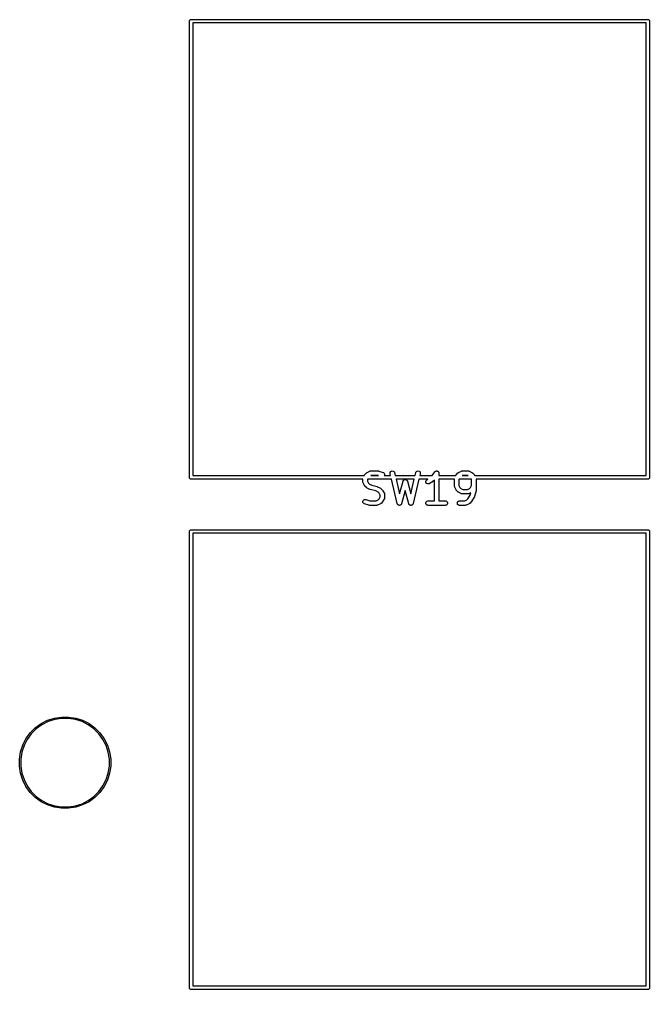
# Model space of a CAD drawing. Extents: x -0.52 to 5.81, y -3.54 to 0.77.
# Drawn here: x -0.524 to 0.302, y -2.309 to -1.037 of the extents above; entities that cross this region are included whole.
import ezdxf

# ---------------------------------------------------------------- set-up
doc = ezdxf.new("R2010")
doc.units = 0
doc.header["$MEASUREMENT"] = 0
doc.layers.add('BLACK', color=7, linetype='CONTINUOUS')

msp = doc.modelspace()

# ---------------------------------------------------------------- linework, layer by layer
at = {"layer": 'BLACK', "linetype": 'CONTINUOUS'}
for p, q in [((-0.3016, -1.0394), (-0.3014, -1.0385)), ((-0.3016, -1.6378), (-0.3016, -1.0394)), ((-0.3014, -1.0385), (-0.3001, -1.0372)), ((-0.3001, -1.0372), (-0.2992, -1.037)), ((-0.2992, -1.037), (0.2992, -1.037)), ((-0.2969, -1.0417), (-0.2969, -1.6354)), ((0.2969, -1.0417), (-0.2969, -1.0417)), ((0.2969, -1.6354), (0.2969, -1.0417)), ((0.2992, -1.037), (0.3001, -1.0372)), ((0.3001, -1.0372), (0.3014, -1.0385)), ((0.3014, -1.0385), (0.3016, -1.0394)), ((0.3016, -1.0394), (0.3016, -1.6378)), ((-0.3014, -1.6387), (-0.3016, -1.6378)), ((-0.3001, -1.64), (-0.3014, -1.6387)), ((-0.2992, -1.6402), (-0.3001, -1.64)), ((-0.0742, -1.6402), (-0.2992, -1.6402)), ((-0.2969, -1.6354), (-0.0725, -1.6354)), ((-0.0742, -1.6433), (-0.0742, -1.6402)), ((-0.0725, -1.6354), (-0.072, -1.6345)), ((-0.072, -1.6345), (-0.0719, -1.6343)), ((-0.0719, -1.6343), (-0.0718, -1.6342)), ((-0.0718, -1.6341), (-0.0717, -1.634)), ((-0.0718, -1.6342), (-0.0718, -1.6341)), ((-0.0717, -1.634), (-0.0716, -1.634)), ((-0.0716, -1.634), (-0.0715, -1.6337)), ((-0.0715, -1.6337), (-0.0696, -1.6319)), ((-0.0696, -1.6319), (-0.0694, -1.6317)), ((-0.0694, -1.6317), (-0.0693, -1.6316)), ((-0.0693, -1.6316), (-0.0692, -1.6316)), ((-0.0692, -1.6316), (-0.0691, -1.6315)), ((-0.0691, -1.6315), (-0.0688, -1.6313)), ((-0.0691, -1.6315), (-0.0691, -1.6315)), ((-0.0688, -1.6313), (-0.0651, -1.6294)), ((-0.0682, -1.6402), (-0.0683, -1.6403)), ((-0.0683, -1.6403), (-0.0683, -1.6426)), ((-0.0367, -1.6402), (-0.0682, -1.6402)), ((-0.0651, -1.6294), (-0.0645, -1.6292)), ((-0.0645, -1.6292), (-0.0644, -1.6292)), ((-0.0644, -1.6292), (-0.0643, -1.6292)), ((-0.0643, -1.6292), (-0.0637, -1.6291)), ((-0.063, -1.635), (-0.0638, -1.6354)), ((-0.0638, -1.6354), (-0.0536, -1.6354)), ((-0.0637, -1.6291), (-0.0544, -1.6291)), ((-0.0548, -1.635), (-0.063, -1.635)), ((-0.0536, -1.6354), (-0.0548, -1.635)), ((-0.0544, -1.6291), (-0.0541, -1.6292)), ((-0.0541, -1.6292), (-0.054, -1.6291)), ((-0.054, -1.6291), (-0.0539, -1.6292)), ((-0.0539, -1.6292), (-0.0538, -1.6292)), ((-0.0538, -1.6292), (-0.0537, -1.6292)), ((-0.0537, -1.6292), (-0.0534, -1.6293)), ((-0.0534, -1.6293), (-0.0478, -1.6312)), ((-0.0478, -1.6312), (-0.0473, -1.6314)), ((-0.0473, -1.6314), (-0.0464, -1.6321)), ((-0.0464, -1.6321), (-0.0459, -1.6332)), ((-0.0458, -1.6343), (-0.0462, -1.6354)), ((-0.0462, -1.6354), (-0.0462, -1.6354)), ((-0.0462, -1.6354), (-0.0379, -1.6354)), ((-0.0459, -1.6332), (-0.0458, -1.6343)), ((-0.0386, -1.6322), (-0.0384, -1.6311)), ((-0.0385, -1.6328), (-0.0386, -1.6322)), ((-0.0379, -1.6354), (-0.0385, -1.6328)), ((-0.0384, -1.6311), (-0.0378, -1.6301)), ((-0.0378, -1.6301), (-0.0369, -1.6294)), ((-0.0369, -1.6294), (-0.0357, -1.6291)), ((-0.0291, -1.6721), (-0.0367, -1.6402)), ((-0.0357, -1.6291), (-0.0346, -1.6293)), ((-0.0346, -1.6293), (-0.0336, -1.6299)), ((-0.0336, -1.6299), (-0.0329, -1.6308)), ((-0.0329, -1.6308), (-0.0327, -1.6314)), ((-0.0327, -1.6314), (-0.0318, -1.6354)), ((-0.0318, -1.6354), (-0.0057, -1.6354)), ((-0.0307, -1.6402), (-0.0261, -1.6594)), ((-0.0068, -1.6402), (-0.0307, -1.6402)), ((-0.0212, -1.6417), (-0.021, -1.6414)), ((-0.021, -1.6414), (-0.0208, -1.6413)), ((-0.0208, -1.6413), (-0.0207, -1.6411)), ((-0.0207, -1.6411), (-0.0204, -1.6409)), ((-0.0204, -1.6409), (-0.0201, -1.6407)), ((-0.0201, -1.6407), (-0.0199, -1.6406)), ((-0.0199, -1.6406), (-0.0197, -1.6405)), ((-0.0197, -1.6405), (-0.0193, -1.6405)), ((-0.0193, -1.6405), (-0.0189, -1.6404)), ((-0.0189, -1.6404), (-0.0187, -1.6404)), ((-0.0187, -1.6404), (-0.0186, -1.6404)), ((-0.0186, -1.6404), (-0.0182, -1.6405)), ((-0.0182, -1.6405), (-0.0178, -1.6405)), ((-0.0178, -1.6405), (-0.0176, -1.6406)), ((-0.0176, -1.6406), (-0.0174, -1.6407)), ((-0.0174, -1.6407), (-0.0171, -1.6409)), ((-0.0171, -1.6409), (-0.0168, -1.6411)), ((-0.0168, -1.6411), (-0.0167, -1.6413)), ((-0.0167, -1.6413), (-0.0165, -1.6414)), ((-0.0165, -1.6414), (-0.0163, -1.6417)), ((-0.0114, -1.6594), (-0.0068, -1.6402)), ((-0.0008, -1.6402), (-0.0084, -1.6721)), ((-0.0057, -1.6354), (-0.0047, -1.6314)), ((-0.0047, -1.6314), (-0.0046, -1.6308)), ((-0.0046, -1.6308), (-0.0039, -1.6299)), ((-0.0039, -1.6299), (-0.0029, -1.6293)), ((-0.0029, -1.6293), (-0.0018, -1.6291)), ((-0.0018, -1.6291), (-0.0006, -1.6294)), ((0.011, -1.6402), (-0.0008, -1.6402)), ((-0.0006, -1.6294), (0.0003, -1.6301)), ((0.0003, -1.6301), (0.0009, -1.6311)), ((0.001, -1.6328), (0.0004, -1.6354)), ((0.0004, -1.6354), (0.0167, -1.6354)), ((0.0009, -1.6311), (0.0011, -1.6322)), ((0.0011, -1.6322), (0.001, -1.6328)), ((0.0087, -1.6419), (0.0094, -1.641)), ((0.0094, -1.641), (0.0099, -1.6407)), ((0.0099, -1.6407), (0.011, -1.6402)), ((0.0167, -1.6354), (0.02, -1.6304)), ((0.0195, -1.6411), (0.0171, -1.6435)), ((0.0195, -1.6685), (0.0195, -1.6411)), ((0.02, -1.6304), (0.0204, -1.63)), ((0.02, -1.6304), (0.02, -1.6304)), ((0.02, -1.6304), (0.02, -1.6304)), ((0.02, -1.6304), (0.02, -1.6304)), ((0.0204, -1.63), (0.0206, -1.6298)), ((0.0206, -1.6298), (0.0209, -1.6296)), ((0.0209, -1.6296), (0.0211, -1.6295)), ((0.0211, -1.6295), (0.0214, -1.6294)), ((0.0214, -1.6294), (0.0217, -1.6293)), ((0.0217, -1.6293), (0.0219, -1.6292)), ((0.0219, -1.6292), (0.0222, -1.6292)), ((0.0222, -1.6292), (0.0225, -1.6291)), ((0.0225, -1.6291), (0.0228, -1.6292)), ((0.0228, -1.6292), (0.0231, -1.6292)), ((0.0231, -1.6292), (0.0233, -1.6293)), ((0.0233, -1.6293), (0.0236, -1.6294)), ((0.0236, -1.6294), (0.0239, -1.6295)), ((0.0239, -1.6295), (0.0241, -1.6296)), ((0.0241, -1.6296), (0.0243, -1.6298)), ((0.0243, -1.6298), (0.0246, -1.63)), ((0.0246, -1.63), (0.0247, -1.6302)), ((0.0247, -1.6302), (0.025, -1.6304)), ((0.025, -1.6304), (0.0251, -1.6307)), ((0.0251, -1.6307), (0.0252, -1.6309)), ((0.0252, -1.6309), (0.0253, -1.6312)), ((0.0253, -1.6312), (0.0254, -1.6315)), ((0.0254, -1.6315), (0.0254, -1.6321)), ((0.0254, -1.6321), (0.0254, -1.6321)), ((0.0254, -1.6321), (0.0254, -1.6321)), ((0.0254, -1.6321), (0.0254, -1.6321)), ((0.0254, -1.6321), (0.0254, -1.6354)), ((0.0254, -1.6354), (0.0475, -1.6354)), ((0.0458, -1.6402), (0.0254, -1.6402)), ((0.0254, -1.6402), (0.0254, -1.6685)), ((0.0458, -1.649), (0.0458, -1.6402)), ((0.0475, -1.6354), (0.048, -1.6345)), ((0.048, -1.6345), (0.0481, -1.6343)), ((0.0481, -1.6343), (0.0482, -1.6342)), ((0.0482, -1.6341), (0.0483, -1.634)), ((0.0482, -1.6342), (0.0482, -1.6341)), ((0.0483, -1.634), (0.0485, -1.6337)), ((0.0483, -1.634), (0.0483, -1.634)), ((0.0485, -1.6337), (0.0504, -1.6319)), ((0.0504, -1.6319), (0.0506, -1.6317)), ((0.0506, -1.6317), (0.0507, -1.6316)), ((0.0507, -1.6316), (0.0508, -1.6316)), ((0.0508, -1.6316), (0.0509, -1.6315)), ((0.0509, -1.6315), (0.0512, -1.6313)), ((0.0509, -1.6315), (0.0509, -1.6315)), ((0.0512, -1.6313), (0.0549, -1.6294)), ((0.0518, -1.6402), (0.0517, -1.6403)), ((0.0517, -1.6403), (0.0517, -1.6483)), ((0.0682, -1.6402), (0.0518, -1.6402)), ((0.0549, -1.6294), (0.0555, -1.6292)), ((0.0555, -1.6292), (0.0556, -1.6292)), ((0.0556, -1.6292), (0.0557, -1.6292)), ((0.0557, -1.6292), (0.0562, -1.6291)), ((0.0569, -1.635), (0.0561, -1.6354)), ((0.0561, -1.6354), (0.0638, -1.6354)), ((0.0562, -1.6291), (0.0637, -1.6291)), ((0.063, -1.635), (0.0569, -1.635)), ((0.0638, -1.6354), (0.063, -1.635)), ((0.0637, -1.6291), (0.0643, -1.6292)), ((0.0643, -1.6292), (0.0644, -1.6292)), ((0.0644, -1.6292), (0.0645, -1.6292)), ((0.0645, -1.6292), (0.0651, -1.6294)), ((0.0651, -1.6294), (0.0688, -1.6313)), ((0.0683, -1.6403), (0.0682, -1.6402)), ((0.0683, -1.6483), (0.0683, -1.6403)), ((0.0688, -1.6313), (0.0691, -1.6315)), ((0.0691, -1.6315), (0.0691, -1.6315)), ((0.0691, -1.6315), (0.0692, -1.6316)), ((0.0692, -1.6316), (0.0693, -1.6316)), ((0.0693, -1.6316), (0.0694, -1.6317)), ((0.0694, -1.6317), (0.0696, -1.6319)), ((0.0696, -1.6319), (0.0715, -1.6337)), ((0.0715, -1.6337), (0.0716, -1.634)), ((0.0716, -1.634), (0.0717, -1.634)), ((0.0717, -1.634), (0.0718, -1.6341)), ((0.0718, -1.6341), (0.0718, -1.6342)), ((0.0718, -1.6342), (0.0719, -1.6343)), ((0.0719, -1.6343), (0.072, -1.6345)), ((0.072, -1.6345), (0.0725, -1.6354)), ((0.0725, -1.6354), (0.2969, -1.6354)), ((0.2992, -1.6402), (0.0742, -1.6402)), ((0.0742, -1.6402), (0.0742, -1.6546)), ((0.3001, -1.64), (0.2992, -1.6402)), ((0.3014, -1.6387), (0.3001, -1.64)), ((0.3016, -1.6378), (0.3014, -1.6387)), ((-0.0741, -1.6439), (-0.0742, -1.6433)), ((-0.0741, -1.644), (-0.0741, -1.6439)), ((-0.0741, -1.6441), (-0.0741, -1.644)), ((-0.0739, -1.6446), (-0.0741, -1.6441)), ((-0.072, -1.6484), (-0.0739, -1.6446)), ((-0.0719, -1.6486), (-0.072, -1.6484)), ((-0.0718, -1.6487), (-0.0719, -1.6486)), ((-0.0718, -1.6488), (-0.0718, -1.6487)), ((-0.0717, -1.6489), (-0.0718, -1.6488)), ((-0.0716, -1.6489), (-0.0717, -1.6489)), ((-0.0715, -1.6492), (-0.0716, -1.6489)), ((-0.0696, -1.651), (-0.0715, -1.6492)), ((-0.0694, -1.6512), (-0.0696, -1.651)), ((-0.0693, -1.6513), (-0.0694, -1.6512)), ((-0.0692, -1.6513), (-0.0693, -1.6513)), ((-0.0691, -1.6514), (-0.0692, -1.6513)), ((-0.0688, -1.6516), (-0.0691, -1.6514)), ((-0.0691, -1.6514), (-0.0691, -1.6514)), ((-0.0651, -1.6535), (-0.0688, -1.6516)), ((-0.0683, -1.6426), (-0.0669, -1.6453)), ((-0.0669, -1.6453), (-0.0657, -1.6465)), ((-0.0657, -1.6465), (-0.0627, -1.648)), ((-0.065, -1.6535), (-0.0651, -1.6535)), ((-0.0648, -1.6536), (-0.065, -1.6535)), ((-0.065, -1.6535), (-0.065, -1.6535)), ((-0.0645, -1.6537), (-0.0648, -1.6536)), ((-0.0573, -1.6555), (-0.0645, -1.6537)), ((-0.0645, -1.6537), (-0.0645, -1.6537)), ((-0.0645, -1.6537), (-0.0645, -1.6537)), ((-0.0627, -1.648), (-0.0555, -1.6498)), ((-0.0555, -1.6498), (-0.0555, -1.6499)), ((-0.0555, -1.6499), (-0.0555, -1.6499)), ((-0.0555, -1.6499), (-0.0552, -1.6499)), ((-0.0552, -1.6499), (-0.055, -1.65)), ((-0.055, -1.65), (-0.055, -1.65)), ((-0.055, -1.65), (-0.0549, -1.6501)), ((-0.0549, -1.6501), (-0.0512, -1.6519)), ((-0.0512, -1.6519), (-0.0509, -1.6521)), ((-0.0509, -1.6521), (-0.0509, -1.6521)), ((-0.0509, -1.6521), (-0.0508, -1.6522)), ((-0.0508, -1.6522), (-0.0507, -1.6522)), ((-0.0507, -1.6522), (-0.0506, -1.6523)), ((-0.0506, -1.6523), (-0.0504, -1.6525)), ((-0.0504, -1.6525), (-0.0485, -1.6544)), ((-0.0261, -1.6594), (-0.0216, -1.6426)), ((-0.0216, -1.6426), (-0.0216, -1.6424)), ((-0.0216, -1.6424), (-0.0215, -1.6424)), ((-0.0215, -1.6423), (-0.0214, -1.642)), ((-0.0215, -1.6424), (-0.0215, -1.6423)), ((-0.0214, -1.642), (-0.0212, -1.6417)), ((-0.0163, -1.6417), (-0.0161, -1.642)), ((-0.0161, -1.642), (-0.016, -1.6423)), ((-0.016, -1.6423), (-0.016, -1.6424)), ((-0.016, -1.6424), (-0.0159, -1.6424)), ((-0.0159, -1.6424), (-0.0159, -1.6426)), ((-0.0159, -1.6426), (-0.0114, -1.6594)), ((0.0083, -1.643), (0.0087, -1.6419)), ((0.0084, -1.6441), (0.0083, -1.643)), ((0.0089, -1.6451), (0.0084, -1.6441)), ((0.0098, -1.6459), (0.0089, -1.6451)), ((0.0109, -1.6463), (0.0098, -1.6459)), ((0.012, -1.6462), (0.0109, -1.6463)), ((0.0126, -1.646), (0.012, -1.6462)), ((0.0163, -1.6441), (0.0126, -1.646)), ((0.0166, -1.6439), (0.0163, -1.6441)), ((0.0167, -1.6438), (0.0166, -1.6439)), ((0.0166, -1.6439), (0.0166, -1.6439)), ((0.0168, -1.6438), (0.0167, -1.6438)), ((0.0169, -1.6437), (0.0168, -1.6438)), ((0.0171, -1.6435), (0.0169, -1.6437)), ((0.0458, -1.6495), (0.0458, -1.649)), ((0.0459, -1.6496), (0.0458, -1.6495)), ((0.0459, -1.6497), (0.0459, -1.6496)), ((0.0461, -1.6503), (0.0459, -1.6497)), ((0.048, -1.654), (0.0461, -1.6503)), ((0.0481, -1.6543), (0.048, -1.654)), ((0.0517, -1.6483), (0.053, -1.651)), ((0.053, -1.651), (0.0542, -1.6521)), ((0.0542, -1.6521), (0.0569, -1.6535)), ((0.0569, -1.6535), (0.063, -1.6535)), ((0.063, -1.6535), (0.0657, -1.6521)), ((0.0657, -1.6521), (0.0669, -1.651)), ((0.0669, -1.651), (0.0683, -1.6483)), ((-0.0731, -1.6672), (-0.072, -1.6667)), ((-0.072, -1.6667), (-0.0709, -1.6666)), ((-0.0709, -1.6666), (-0.0703, -1.6668)), ((-0.0703, -1.6668), (-0.0651, -1.6685)), ((-0.0542, -1.657), (-0.0573, -1.6555)), ((-0.053, -1.6582), (-0.0542, -1.657)), ((-0.0542, -1.6671), (-0.053, -1.666)), ((-0.0517, -1.6609), (-0.053, -1.6582)), ((-0.053, -1.666), (-0.0517, -1.6633)), ((-0.0517, -1.6633), (-0.0517, -1.6609)), ((-0.0485, -1.6544), (-0.0483, -1.6546)), ((-0.0483, -1.6546), (-0.0483, -1.6546)), ((-0.0483, -1.6546), (-0.0482, -1.6547)), ((-0.0482, -1.6547), (-0.0482, -1.6548)), ((-0.0482, -1.6548), (-0.0481, -1.6549)), ((-0.0481, -1.6549), (-0.048, -1.6551)), ((-0.048, -1.6551), (-0.0461, -1.6589)), ((-0.0461, -1.6653), (-0.048, -1.669)), ((-0.0461, -1.6589), (-0.0459, -1.6594)), ((-0.0459, -1.6647), (-0.0461, -1.6653)), ((-0.0459, -1.6594), (-0.0459, -1.6595)), ((-0.0459, -1.6595), (-0.0458, -1.6596)), ((-0.0458, -1.6645), (-0.0459, -1.6646)), ((-0.0459, -1.6646), (-0.0459, -1.6647)), ((-0.0458, -1.6596), (-0.0458, -1.6602)), ((-0.0458, -1.6602), (-0.0458, -1.664)), ((-0.0458, -1.664), (-0.0458, -1.6645)), ((-0.0187, -1.6548), (-0.0234, -1.6722)), ((-0.0141, -1.6722), (-0.0187, -1.6548)), ((0.0482, -1.6543), (0.0481, -1.6543)), ((0.0482, -1.6544), (0.0482, -1.6543)), ((0.0483, -1.6545), (0.0482, -1.6544)), ((0.0483, -1.6546), (0.0483, -1.6545)), ((0.0485, -1.6548), (0.0483, -1.6546)), ((0.0504, -1.6567), (0.0485, -1.6548)), ((0.0506, -1.6569), (0.0504, -1.6567)), ((0.0507, -1.6569), (0.0506, -1.6569)), ((0.0508, -1.657), (0.0507, -1.6569)), ((0.0509, -1.657), (0.0508, -1.657)), ((0.0509, -1.6571), (0.0509, -1.657)), ((0.0512, -1.6572), (0.0509, -1.6571)), ((0.0549, -1.6591), (0.0512, -1.6572)), ((0.0555, -1.6593), (0.0549, -1.6591)), ((0.0556, -1.6593), (0.0555, -1.6593)), ((0.0557, -1.6593), (0.0556, -1.6593)), ((0.0562, -1.6594), (0.0557, -1.6593)), ((0.0637, -1.6594), (0.0562, -1.6594)), ((0.062, -1.6671), (0.0633, -1.6658)), ((0.0633, -1.6658), (0.0666, -1.6609)), ((0.0643, -1.6593), (0.0637, -1.6594)), ((0.0644, -1.6593), (0.0643, -1.6593)), ((0.0645, -1.6593), (0.0644, -1.6593)), ((0.0651, -1.6591), (0.0645, -1.6593)), ((0.0674, -1.6579), (0.0651, -1.6591)), ((0.0666, -1.6609), (0.0674, -1.6579)), ((0.0718, -1.6637), (0.0681, -1.6693)), ((0.072, -1.6634), (0.0718, -1.6637)), ((0.0721, -1.6633), (0.072, -1.6633)), ((0.072, -1.6633), (0.072, -1.6634)), ((0.0722, -1.6628), (0.0721, -1.6631)), ((0.0721, -1.6631), (0.0721, -1.6632)), ((0.0721, -1.6632), (0.0721, -1.6633)), ((0.0741, -1.6553), (0.0722, -1.6628)), ((0.0742, -1.6549), (0.0741, -1.6552)), ((0.0741, -1.6552), (0.0741, -1.6552)), ((0.0741, -1.6552), (0.0741, -1.6553)), ((0.0742, -1.6546), (0.0742, -1.6547)), ((0.0742, -1.6547), (0.0742, -1.6547)), ((0.0742, -1.6547), (0.0742, -1.6549)), ((-0.0742, -1.6692), (-0.0738, -1.6681)), ((-0.0741, -1.6704), (-0.0742, -1.6692)), ((-0.0736, -1.6714), (-0.0741, -1.6704)), ((-0.0738, -1.6681), (-0.0731, -1.6672)), ((-0.0727, -1.6721), (-0.0736, -1.6714)), ((-0.0722, -1.6724), (-0.0727, -1.6721)), ((-0.0666, -1.6743), (-0.0722, -1.6724)), ((-0.0663, -1.6743), (-0.0666, -1.6743)), ((-0.0662, -1.6743), (-0.0663, -1.6743)), ((-0.0661, -1.6744), (-0.0662, -1.6743)), ((-0.066, -1.6744), (-0.0661, -1.6744)), ((-0.0659, -1.6744), (-0.066, -1.6744)), ((-0.0656, -1.6744), (-0.0659, -1.6744)), ((-0.0562, -1.6744), (-0.0656, -1.6744)), ((-0.0651, -1.6685), (-0.0569, -1.6685)), ((-0.0569, -1.6685), (-0.0542, -1.6671)), ((-0.0557, -1.6743), (-0.0562, -1.6744)), ((-0.0556, -1.6743), (-0.0557, -1.6743)), ((-0.0555, -1.6743), (-0.0556, -1.6743)), ((-0.0549, -1.6741), (-0.0555, -1.6743)), ((-0.0512, -1.6722), (-0.0549, -1.6741)), ((-0.0509, -1.6721), (-0.0512, -1.6722)), ((-0.0508, -1.672), (-0.0509, -1.672)), ((-0.0509, -1.672), (-0.0509, -1.6721)), ((-0.0507, -1.6719), (-0.0508, -1.672)), ((-0.0506, -1.6718), (-0.0507, -1.6719)), ((-0.0504, -1.6717), (-0.0506, -1.6718)), ((-0.0485, -1.6698), (-0.0504, -1.6717)), ((-0.0483, -1.6696), (-0.0485, -1.6698)), ((-0.0482, -1.6694), (-0.0483, -1.6695)), ((-0.0483, -1.6695), (-0.0483, -1.6696)), ((-0.0481, -1.6693), (-0.0482, -1.6693)), ((-0.0482, -1.6693), (-0.0482, -1.6694)), ((-0.048, -1.669), (-0.0481, -1.6693)), ((-0.0291, -1.6723), (-0.0291, -1.6721)), ((-0.029, -1.6724), (-0.0291, -1.6723)), ((-0.029, -1.6725), (-0.029, -1.6724)), ((-0.0289, -1.6727), (-0.029, -1.6725)), ((-0.0287, -1.673), (-0.0289, -1.6727)), ((-0.0285, -1.6734), (-0.0287, -1.673)), ((-0.0283, -1.6735), (-0.0285, -1.6734)), ((-0.0283, -1.6736), (-0.0283, -1.6735)), ((-0.0279, -1.6738), (-0.0283, -1.6736)), ((-0.0275, -1.6741), (-0.0279, -1.6738)), ((-0.0274, -1.6741), (-0.0275, -1.6741)), ((-0.0273, -1.6742), (-0.0274, -1.6741)), ((-0.0269, -1.6743), (-0.0273, -1.6742)), ((-0.0264, -1.6744), (-0.0269, -1.6743)), ((-0.0263, -1.6744), (-0.0264, -1.6744)), ((-0.0261, -1.6744), (-0.0263, -1.6744)), ((-0.0257, -1.6743), (-0.0261, -1.6744)), ((-0.0253, -1.6742), (-0.0257, -1.6743)), ((-0.0252, -1.6742), (-0.0253, -1.6742)), ((-0.025, -1.6741), (-0.0252, -1.6742)), ((-0.0247, -1.6739), (-0.025, -1.6741)), ((-0.0243, -1.6737), (-0.0247, -1.6739)), ((-0.0242, -1.6735), (-0.0243, -1.6737)), ((-0.0241, -1.6735), (-0.0242, -1.6735)), ((-0.0239, -1.6731), (-0.0241, -1.6735)), ((-0.0236, -1.6728), (-0.0239, -1.6731)), ((-0.0235, -1.6725), (-0.0236, -1.6728)), ((-0.0234, -1.6722), (-0.0235, -1.6724)), ((-0.0235, -1.6724), (-0.0235, -1.6725)), ((-0.0235, -1.6725), (-0.0235, -1.6725)), ((-0.014, -1.6724), (-0.0141, -1.6722)), ((-0.014, -1.6725), (-0.014, -1.6724)), ((-0.0139, -1.6728), (-0.014, -1.6725)), ((-0.014, -1.6725), (-0.014, -1.6725)), ((-0.0136, -1.6731), (-0.0139, -1.6728)), ((-0.0134, -1.6735), (-0.0136, -1.6731)), ((-0.0133, -1.6735), (-0.0134, -1.6735)), ((-0.0132, -1.6737), (-0.0133, -1.6735)), ((-0.0128, -1.6739), (-0.0132, -1.6737)), ((-0.0125, -1.6741), (-0.0128, -1.6739)), ((-0.0123, -1.6742), (-0.0125, -1.6741)), ((-0.0122, -1.6742), (-0.0123, -1.6742)), ((-0.0118, -1.6743), (-0.0122, -1.6742)), ((-0.0114, -1.6744), (-0.0118, -1.6743)), ((-0.0112, -1.6744), (-0.0114, -1.6744)), ((-0.0111, -1.6744), (-0.0112, -1.6744)), ((-0.0106, -1.6743), (-0.0111, -1.6744)), ((-0.0102, -1.6742), (-0.0106, -1.6743)), ((-0.0101, -1.6741), (-0.0102, -1.6742)), ((-0.0099, -1.6741), (-0.0101, -1.6741)), ((-0.0096, -1.6738), (-0.0099, -1.6741)), ((-0.0092, -1.6736), (-0.0096, -1.6738)), ((-0.009, -1.6734), (-0.0092, -1.6735)), ((-0.0092, -1.6735), (-0.0092, -1.6736)), ((-0.0088, -1.673), (-0.009, -1.6734)), ((-0.0086, -1.6727), (-0.0088, -1.673)), ((-0.0085, -1.6725), (-0.0086, -1.6727)), ((-0.0084, -1.6723), (-0.0085, -1.6724)), ((-0.0085, -1.6724), (-0.0085, -1.6725)), ((-0.0084, -1.6721), (-0.0084, -1.6723)), ((0.0084, -1.6709), (0.0088, -1.6698)), ((0.0084, -1.672), (0.0084, -1.6709)), ((0.0088, -1.6731), (0.0084, -1.672)), ((0.0088, -1.6698), (0.0096, -1.669)), ((0.0096, -1.6739), (0.0088, -1.6731)), ((0.0096, -1.669), (0.0107, -1.6686)), ((0.0107, -1.6743), (0.0096, -1.6739)), ((0.0107, -1.6686), (0.0112, -1.6685)), ((0.0112, -1.6744), (0.0107, -1.6743)), ((0.0112, -1.6685), (0.0195, -1.6685)), ((0.0337, -1.6744), (0.0112, -1.6744)), ((0.0254, -1.6685), (0.0337, -1.6685)), ((0.0337, -1.6685), (0.0343, -1.6686)), ((0.0343, -1.6743), (0.0337, -1.6744)), ((0.0343, -1.6686), (0.0354, -1.669)), ((0.0354, -1.6739), (0.0343, -1.6743)), ((0.0354, -1.669), (0.0362, -1.6698)), ((0.0362, -1.6731), (0.0354, -1.6739)), ((0.0362, -1.6698), (0.0366, -1.6709)), ((0.0366, -1.672), (0.0362, -1.6731)), ((0.0366, -1.6709), (0.0366, -1.672)), ((0.0496, -1.6709), (0.05, -1.6698)), ((0.0496, -1.672), (0.0496, -1.6709)), ((0.05, -1.6731), (0.0496, -1.672)), ((0.05, -1.6698), (0.0509, -1.669)), ((0.0509, -1.6739), (0.05, -1.6731)), ((0.0509, -1.669), (0.0519, -1.6686)), ((0.0519, -1.6743), (0.0509, -1.6739)), ((0.0519, -1.6686), (0.0525, -1.6685)), ((0.0525, -1.6744), (0.0519, -1.6743)), ((0.0525, -1.6685), (0.0593, -1.6685)), ((0.06, -1.6744), (0.0525, -1.6744)), ((0.0593, -1.6685), (0.062, -1.6671)), ((0.0606, -1.6743), (0.06, -1.6744)), ((0.0607, -1.6743), (0.0606, -1.6743)), ((0.0608, -1.6743), (0.0607, -1.6743)), ((0.0613, -1.6741), (0.0608, -1.6743)), ((0.0651, -1.6722), (0.0613, -1.6741)), ((0.0653, -1.6721), (0.0651, -1.6722)), ((0.0654, -1.672), (0.0653, -1.6721)), ((0.0655, -1.672), (0.0654, -1.672)), ((0.0656, -1.6719), (0.0655, -1.672)), ((0.0658, -1.6717), (0.0656, -1.6718)), ((0.0656, -1.6718), (0.0656, -1.6719)), ((0.0677, -1.6698), (0.0658, -1.6717)), ((0.0679, -1.6696), (0.0677, -1.6698)), ((0.0677, -1.6698), (0.0677, -1.6698)), ((0.0677, -1.6698), (0.0677, -1.6698)), ((0.0681, -1.6693), (0.0679, -1.6696)), ((0.0681, -1.6693), (0.0681, -1.6693)), ((0.0681, -1.6693), (0.0681, -1.6693)), ((-0.3016, -1.7087), (-0.3014, -1.7078)), ((-0.3016, -2.3071), (-0.3016, -1.7087)), ((-0.3014, -1.7078), (-0.3001, -1.7065)), ((-0.3001, -1.7065), (-0.2992, -1.7063)), ((-0.2992, -1.7063), (0.2992, -1.7063)), ((-0.2969, -1.711), (-0.2969, -2.3047)), ((0.2969, -1.711), (-0.2969, -1.711)), ((0.2969, -2.3047), (0.2969, -1.711)), ((0.2992, -1.7063), (0.3001, -1.7065)), ((0.3001, -1.7065), (0.3014, -1.7078)), ((0.3014, -1.7078), (0.3016, -1.7087)), ((0.3016, -1.7087), (0.3016, -2.3071)), ((-0.4959, -1.9606), (-0.4875, -1.9563)), ((-0.4869, -1.958), (-0.495, -1.9621)), ((-0.4875, -1.9563), (-0.4786, -1.9534)), ((-0.4782, -1.9552), (-0.4869, -1.958)), ((-0.4786, -1.9534), (-0.4693, -1.952)), ((-0.4691, -1.9537), (-0.4782, -1.9552)), ((-0.4693, -1.952), (-0.4599, -1.952)), ((-0.46, -1.9537), (-0.4691, -1.9537)), ((-0.451, -1.9552), (-0.46, -1.9537)), ((-0.4599, -1.952), (-0.4506, -1.9534)), ((-0.4423, -1.958), (-0.451, -1.9552)), ((-0.4506, -1.9534), (-0.4416, -1.9563)), ((-0.4341, -1.9621), (-0.4423, -1.958)), ((-0.4416, -1.9563), (-0.4332, -1.9606)), ((-0.5102, -1.9728), (-0.5036, -1.9662)), ((-0.5024, -1.9675), (-0.5089, -1.974)), ((-0.5036, -1.9662), (-0.4959, -1.9606)), ((-0.495, -1.9621), (-0.5024, -1.9675)), ((-0.4267, -1.9675), (-0.4341, -1.9621)), ((-0.4332, -1.9606), (-0.4256, -1.9662)), ((-0.4203, -1.974), (-0.4267, -1.9675)), ((-0.4256, -1.9662), (-0.4189, -1.9728)), ((-0.52, -1.9888), (-0.5158, -1.9804)), ((-0.5142, -1.9814), (-0.5184, -1.9895)), ((-0.5158, -1.9804), (-0.5102, -1.9728)), ((-0.5089, -1.974), (-0.5142, -1.9814)), ((-0.4149, -1.9814), (-0.4203, -1.974)), ((-0.4189, -1.9728), (-0.4134, -1.9804)), ((-0.4108, -1.9895), (-0.4149, -1.9814)), ((-0.4134, -1.9804), (-0.4091, -1.9888)), ((-0.5229, -1.9978), (-0.52, -1.9888)), ((-0.5184, -1.9895), (-0.5212, -1.9982)), ((-0.4079, -1.9982), (-0.4108, -1.9895)), ((-0.4091, -1.9888), (-0.4062, -1.9978)), ((-0.5244, -2.0071), (-0.5229, -1.9978)), ((-0.5244, -2.0072), (-0.5244, -2.0071)), ((-0.5244, -2.0165), (-0.5244, -2.0072)), ((-0.5212, -1.9982), (-0.5226, -2.0072)), ((-0.5226, -2.0072), (-0.5226, -2.0164)), ((-0.4065, -2.0072), (-0.4079, -1.9982)), ((-0.4065, -2.0164), (-0.4065, -2.0072)), ((-0.4062, -1.9978), (-0.4047, -2.0071)), ((-0.4047, -2.0071), (-0.4047, -2.0165)), ((-0.5229, -2.0258), (-0.5244, -2.0165)), ((-0.5226, -2.0164), (-0.5212, -2.0254)), ((-0.4079, -2.0254), (-0.4065, -2.0164)), ((-0.4047, -2.0165), (-0.4062, -2.0258)), ((-0.52, -2.0348), (-0.5229, -2.0258)), ((-0.5212, -2.0254), (-0.5184, -2.0341)), ((-0.5158, -2.0432), (-0.52, -2.0348)), ((-0.5184, -2.0341), (-0.5142, -2.0422)), ((-0.4149, -2.0422), (-0.4108, -2.0341)), ((-0.4091, -2.0348), (-0.4134, -2.0432)), ((-0.4108, -2.0341), (-0.4079, -2.0254)), ((-0.4062, -2.0258), (-0.4091, -2.0348)), ((-0.5102, -2.0508), (-0.5158, -2.0432)), ((-0.5142, -2.0422), (-0.5089, -2.0496)), ((-0.4203, -2.0496), (-0.4149, -2.0422)), ((-0.4134, -2.0432), (-0.4189, -2.0508)), ((-0.5036, -2.0575), (-0.5102, -2.0508)), ((-0.5089, -2.0496), (-0.5024, -2.0561)), ((-0.4959, -2.063), (-0.5036, -2.0575)), ((-0.5024, -2.0561), (-0.495, -2.0615)), ((-0.4341, -2.0615), (-0.4267, -2.0561)), ((-0.4256, -2.0575), (-0.4332, -2.063)), ((-0.4267, -2.0561), (-0.4203, -2.0496)), ((-0.4189, -2.0508), (-0.4256, -2.0575)), ((-0.4875, -2.0673), (-0.4959, -2.063)), ((-0.495, -2.0615), (-0.4869, -2.0656)), ((-0.4786, -2.0702), (-0.4875, -2.0673)), ((-0.4869, -2.0656), (-0.4782, -2.0685)), ((-0.4693, -2.0717), (-0.4786, -2.0702)), ((-0.4782, -2.0685), (-0.4691, -2.0699)), ((-0.4599, -2.0717), (-0.4693, -2.0717)), ((-0.4691, -2.0699), (-0.46, -2.0699)), ((-0.46, -2.0699), (-0.451, -2.0685)), ((-0.4506, -2.0702), (-0.4599, -2.0717)), ((-0.451, -2.0685), (-0.4423, -2.0656)), ((-0.4416, -2.0673), (-0.4506, -2.0702)), ((-0.4423, -2.0656), (-0.4341, -2.0615)), ((-0.4332, -2.063), (-0.4416, -2.0673)), ((-0.3014, -2.308), (-0.3016, -2.3071)), ((-0.3001, -2.3093), (-0.3014, -2.308)), ((-0.2992, -2.3094), (-0.3001, -2.3093)), ((0.2992, -2.3094), (-0.2992, -2.3094)), ((-0.2969, -2.3047), (0.2969, -2.3047)), ((0.3001, -2.3093), (0.2992, -2.3094)), ((0.3014, -2.308), (0.3001, -2.3093)), ((0.3016, -2.3071), (0.3014, -2.308))]:
    msp.add_line(p, q, dxfattribs=at)

doc.saveas('drawing.dxf')
